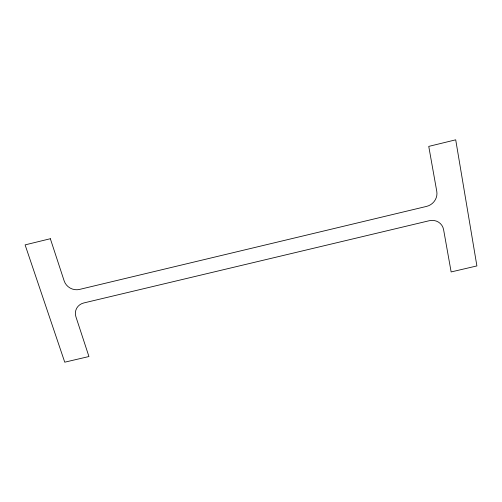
<?xml version="1.0" encoding="UTF-8"?>
<svg xmlns="http://www.w3.org/2000/svg" width="502" height="502" viewBox="0 0 502 502"><rect width="100%" height="100%" fill="white"/><g stroke="black" fill="none" stroke-linecap="round" stroke-linejoin="round"><path stroke-width="0.75" d="M50.344 238.726L25.1 244.882L64.745 362.18L88.942 356.533L75.921 316.793A12.217 11.257 22.6 0 1 83.859 302.938L429.223 220.729A12.669 11.803 -35.2 0 1 443.592 229.634L451.141 271.94L476.9 265.928L455.709 139.82L428.752 146.396L436.778 191.381A12.908 12.098 -40.8 0 1 426.593 206.391L79.498 289.428A12.443 11.527 27.4 0 1 64.162 280.894L50.344 238.726"/></g></svg>
